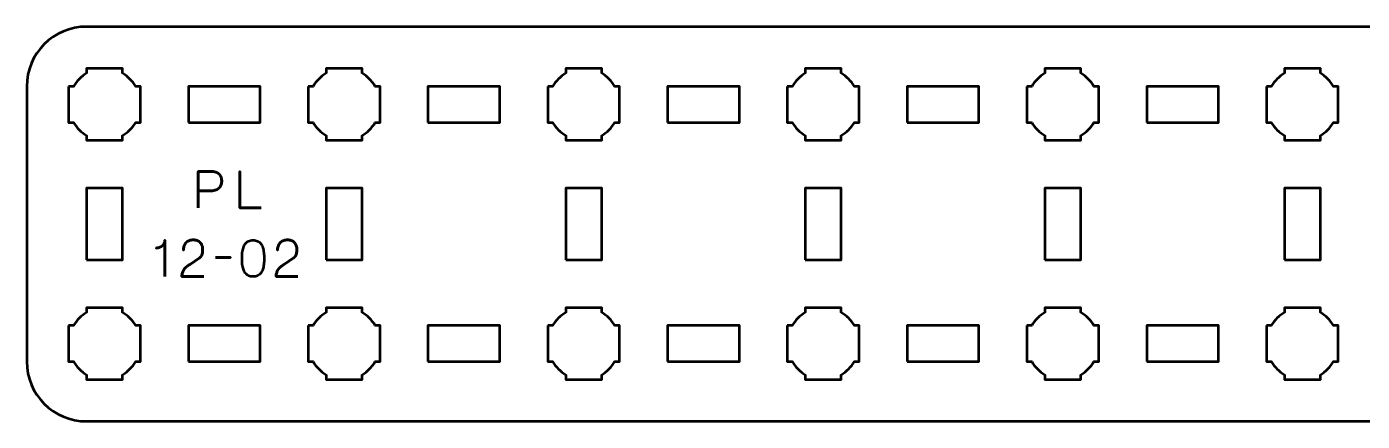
# Model space of a CAD drawing. Header units: centimetres. Extents: x -22.1 to 1.1, y -16.5 to -13.2.
# Drawn here: x -22.15 to -11, y -16.5 to -13.2 of the extents above; entities that cross this region are included whole.
import ezdxf

# ---------------------------------------------------------------- set-up
doc = ezdxf.new("R2010")
doc.units = ezdxf.units.CM
doc.header["$MEASUREMENT"] = 0
doc.layers.add('Layer 1', color=7, linetype='Continuous')

msp = doc.modelspace()

# ---------------------------------------------------------------- linework, layer by layer
at = {"layer": 'Layer 1', "lineweight": 53}
for points in [[(-20.8, -14), (-20.2, -14), (-20.2, -13.7), (-20.8, -13.7), (-20.8, -14)], [(-18.8, -14), (-18.2, -14), (-18.2, -13.7), (-18.8, -13.7), (-18.8, -14)], [(-16.8, -14), (-16.2, -14), (-16.2, -13.7), (-16.8, -13.7), (-16.8, -14)], [(-14.8, -14), (-14.2, -14), (-14.2, -13.7), (-14.8, -13.7), (-14.8, -14)], [(-12.8, -14), (-12.2, -14), (-12.2, -13.7), (-12.8, -13.7), (-12.8, -14)], [(-21.65, -15.15), (-21.35, -15.15), (-21.35, -14.55), (-21.65, -14.55), (-21.65, -15.15)], [(-19.65, -15.15), (-19.35, -15.15), (-19.35, -14.55), (-19.65, -14.55), (-19.65, -15.15)], [(-17.65, -15.15), (-17.35, -15.15), (-17.35, -14.55), (-17.65, -14.55), (-17.65, -15.15)], [(-15.65, -15.15), (-15.35, -15.15), (-15.35, -14.55), (-15.65, -14.55), (-15.65, -15.15)], [(-13.65, -15.15), (-13.35, -15.15), (-13.35, -14.55), (-13.65, -14.55), (-13.65, -15.15)], [(-11.65, -15.15), (-11.35, -15.15), (-11.35, -14.55), (-11.65, -14.55), (-11.65, -15.15)], [(-20.8, -16), (-20.2, -16), (-20.2, -15.7), (-20.8, -15.7), (-20.8, -16)], [(-18.8, -16), (-18.2, -16), (-18.2, -15.7), (-18.8, -15.7), (-18.8, -16)], [(-16.8, -16), (-16.2, -16), (-16.2, -15.7), (-16.8, -15.7), (-16.8, -16)], [(-14.8, -16), (-14.2, -16), (-14.2, -15.7), (-14.8, -15.7), (-14.8, -16)], [(-12.8, -16), (-12.2, -16), (-12.2, -15.7), (-12.8, -15.7), (-12.8, -16)]]:
    msp.add_lwpolyline(points, close=True, dxfattribs=at)
for points, knots in [([(-22.15, -16), (-22.15, -16), (-22.15, -13.7), (-22.15, -13.7), (-22.15, -13.7), (-22.15, -13.42391), (-21.92609, -13.2), (-21.65, -13.2), (-21.65, -13.2), (-21.65, -13.2), (0.65, -13.2), (0.65, -13.2), (0.65, -13.2), (0.92609, -13.2), (1.15, -13.42391), (1.15, -13.7), (1.15, -13.7), (1.15, -13.7), (1.15, -16), (1.15, -16), (1.15, -16), (1.15, -16.27609), (0.92609, -16.5), (0.65, -16.5), (0.65, -16.5), (0.65, -16.5), (-21.65, -16.5), (-21.65, -16.5), (-21.65, -16.5), (-21.92609, -16.5), (-22.15, -16.27609), (-22.15, -16)], [0, 0, 0, 0, 0.125, 0.125, 0.125, 0.125, 0.25, 0.25, 0.25, 0.25, 0.375, 0.375, 0.375, 0.375, 0.5, 0.5, 0.5, 0.5, 0.625, 0.625, 0.625, 0.625, 0.75, 0.75, 0.75, 0.75, 0.875, 0.875, 0.875, 0.875, 1, 1, 1, 1]), ([(-21.8, -13.7), (-21.8, -13.7), (-21.75985, -13.7), (-21.75985, -13.7), (-21.75985, -13.7), (-21.7335, -13.65447), (-21.69553, -13.6165), (-21.65, -13.59015), (-21.65, -13.59015), (-21.65, -13.59015), (-21.65, -13.55), (-21.65, -13.55), (-21.65, -13.55), (-21.65, -13.55), (-21.5, -13.55), (-21.5, -13.55), (-21.5, -13.55), (-21.5, -13.55), (-21.35, -13.55), (-21.35, -13.55), (-21.35, -13.55), (-21.35, -13.55), (-21.35, -13.59015), (-21.35, -13.59015), (-21.35, -13.59015), (-21.30447, -13.6165), (-21.2665, -13.65447), (-21.24015, -13.7), (-21.24015, -13.7), (-21.24015, -13.7), (-21.2, -13.7), (-21.2, -13.7), (-21.2, -13.7), (-21.2, -13.7), (-21.2, -13.85), (-21.2, -13.85), (-21.2, -13.85), (-21.2, -13.85), (-21.2, -14), (-21.2, -14), (-21.2, -14), (-21.2, -14), (-21.24015, -14), (-21.24015, -14), (-21.24015, -14), (-21.2665, -14.04553), (-21.30447, -14.0835), (-21.35, -14.10985), (-21.35, -14.10985), (-21.35, -14.10985), (-21.35, -14.15), (-21.35, -14.15), (-21.35, -14.15), (-21.35, -14.15), (-21.5, -14.15), (-21.5, -14.15), (-21.5, -14.15), (-21.5, -14.15), (-21.65, -14.15), (-21.65, -14.15), (-21.65, -14.15), (-21.65, -14.15), (-21.65, -14.10985), (-21.65, -14.10985), (-21.65, -14.10985), (-21.69553, -14.0835), (-21.7335, -14.04553), (-21.75985, -14), (-21.75985, -14), (-21.75985, -14), (-21.8, -14), (-21.8, -14), (-21.8, -14), (-21.8, -14), (-21.8, -13.85), (-21.8, -13.85), (-21.8, -13.85), (-21.8, -13.85), (-21.8, -13.7), (-21.8, -13.7)], [0, 0, 0, 0, 0.05, 0.05, 0.05, 0.05, 0.1, 0.1, 0.1, 0.1, 0.15, 0.15, 0.15, 0.15, 0.2, 0.2, 0.2, 0.2, 0.25, 0.25, 0.25, 0.25, 0.3, 0.3, 0.3, 0.3, 0.35, 0.35, 0.35, 0.35, 0.4, 0.4, 0.4, 0.4, 0.45, 0.45, 0.45, 0.45, 0.5, 0.5, 0.5, 0.5, 0.55, 0.55, 0.55, 0.55, 0.6, 0.6, 0.6, 0.6, 0.65, 0.65, 0.65, 0.65, 0.7, 0.7, 0.7, 0.7, 0.75, 0.75, 0.75, 0.75, 0.8, 0.8, 0.8, 0.8, 0.85, 0.85, 0.85, 0.85, 0.9, 0.9, 0.9, 0.9, 0.95, 0.95, 0.95, 0.95, 1, 1, 1, 1]), ([(-19.8, -13.7), (-19.8, -13.7), (-19.75985, -13.7), (-19.75985, -13.7), (-19.75985, -13.7), (-19.7335, -13.65447), (-19.69553, -13.6165), (-19.65, -13.59015), (-19.65, -13.59015), (-19.65, -13.59015), (-19.65, -13.55), (-19.65, -13.55), (-19.65, -13.55), (-19.65, -13.55), (-19.5, -13.55), (-19.5, -13.55), (-19.5, -13.55), (-19.5, -13.55), (-19.35, -13.55), (-19.35, -13.55), (-19.35, -13.55), (-19.35, -13.55), (-19.35, -13.59015), (-19.35, -13.59015), (-19.35, -13.59015), (-19.30447, -13.6165), (-19.2665, -13.65447), (-19.24015, -13.7), (-19.24015, -13.7), (-19.24015, -13.7), (-19.2, -13.7), (-19.2, -13.7), (-19.2, -13.7), (-19.2, -13.7), (-19.2, -13.85), (-19.2, -13.85), (-19.2, -13.85), (-19.2, -13.85), (-19.2, -14), (-19.2, -14), (-19.2, -14), (-19.2, -14), (-19.24015, -14), (-19.24015, -14), (-19.24015, -14), (-19.2665, -14.04553), (-19.30447, -14.0835), (-19.35, -14.10985), (-19.35, -14.10985), (-19.35, -14.10985), (-19.35, -14.15), (-19.35, -14.15), (-19.35, -14.15), (-19.35, -14.15), (-19.5, -14.15), (-19.5, -14.15), (-19.5, -14.15), (-19.5, -14.15), (-19.65, -14.15), (-19.65, -14.15), (-19.65, -14.15), (-19.65, -14.15), (-19.65, -14.10985), (-19.65, -14.10985), (-19.65, -14.10985), (-19.69553, -14.0835), (-19.7335, -14.04553), (-19.75985, -14), (-19.75985, -14), (-19.75985, -14), (-19.8, -14), (-19.8, -14), (-19.8, -14), (-19.8, -14), (-19.8, -13.85), (-19.8, -13.85), (-19.8, -13.85), (-19.8, -13.85), (-19.8, -13.7), (-19.8, -13.7)], [0, 0, 0, 0, 0.05, 0.05, 0.05, 0.05, 0.1, 0.1, 0.1, 0.1, 0.15, 0.15, 0.15, 0.15, 0.2, 0.2, 0.2, 0.2, 0.25, 0.25, 0.25, 0.25, 0.3, 0.3, 0.3, 0.3, 0.35, 0.35, 0.35, 0.35, 0.4, 0.4, 0.4, 0.4, 0.45, 0.45, 0.45, 0.45, 0.5, 0.5, 0.5, 0.5, 0.55, 0.55, 0.55, 0.55, 0.6, 0.6, 0.6, 0.6, 0.65, 0.65, 0.65, 0.65, 0.7, 0.7, 0.7, 0.7, 0.75, 0.75, 0.75, 0.75, 0.8, 0.8, 0.8, 0.8, 0.85, 0.85, 0.85, 0.85, 0.9, 0.9, 0.9, 0.9, 0.95, 0.95, 0.95, 0.95, 1, 1, 1, 1]), ([(-17.8, -13.7), (-17.8, -13.7), (-17.75985, -13.7), (-17.75985, -13.7), (-17.75985, -13.7), (-17.7335, -13.65447), (-17.69553, -13.6165), (-17.65, -13.59015), (-17.65, -13.59015), (-17.65, -13.59015), (-17.65, -13.55), (-17.65, -13.55), (-17.65, -13.55), (-17.65, -13.55), (-17.5, -13.55), (-17.5, -13.55), (-17.5, -13.55), (-17.5, -13.55), (-17.35, -13.55), (-17.35, -13.55), (-17.35, -13.55), (-17.35, -13.55), (-17.35, -13.59015), (-17.35, -13.59015), (-17.35, -13.59015), (-17.30447, -13.6165), (-17.2665, -13.65447), (-17.24015, -13.7), (-17.24015, -13.7), (-17.24015, -13.7), (-17.2, -13.7), (-17.2, -13.7), (-17.2, -13.7), (-17.2, -13.7), (-17.2, -13.85), (-17.2, -13.85), (-17.2, -13.85), (-17.2, -13.85), (-17.2, -14), (-17.2, -14), (-17.2, -14), (-17.2, -14), (-17.24015, -14), (-17.24015, -14), (-17.24015, -14), (-17.2665, -14.04553), (-17.30447, -14.0835), (-17.35, -14.10985), (-17.35, -14.10985), (-17.35, -14.10985), (-17.35, -14.15), (-17.35, -14.15), (-17.35, -14.15), (-17.35, -14.15), (-17.5, -14.15), (-17.5, -14.15), (-17.5, -14.15), (-17.5, -14.15), (-17.65, -14.15), (-17.65, -14.15), (-17.65, -14.15), (-17.65, -14.15), (-17.65, -14.10985), (-17.65, -14.10985), (-17.65, -14.10985), (-17.69553, -14.0835), (-17.7335, -14.04553), (-17.75985, -14), (-17.75985, -14), (-17.75985, -14), (-17.8, -14), (-17.8, -14), (-17.8, -14), (-17.8, -14), (-17.8, -13.85), (-17.8, -13.85), (-17.8, -13.85), (-17.8, -13.85), (-17.8, -13.7), (-17.8, -13.7)], [0, 0, 0, 0, 0.05, 0.05, 0.05, 0.05, 0.1, 0.1, 0.1, 0.1, 0.15, 0.15, 0.15, 0.15, 0.2, 0.2, 0.2, 0.2, 0.25, 0.25, 0.25, 0.25, 0.3, 0.3, 0.3, 0.3, 0.35, 0.35, 0.35, 0.35, 0.4, 0.4, 0.4, 0.4, 0.45, 0.45, 0.45, 0.45, 0.5, 0.5, 0.5, 0.5, 0.55, 0.55, 0.55, 0.55, 0.6, 0.6, 0.6, 0.6, 0.65, 0.65, 0.65, 0.65, 0.7, 0.7, 0.7, 0.7, 0.75, 0.75, 0.75, 0.75, 0.8, 0.8, 0.8, 0.8, 0.85, 0.85, 0.85, 0.85, 0.9, 0.9, 0.9, 0.9, 0.95, 0.95, 0.95, 0.95, 1, 1, 1, 1]), ([(-15.8, -13.7), (-15.8, -13.7), (-15.75985, -13.7), (-15.75985, -13.7), (-15.75985, -13.7), (-15.7335, -13.65447), (-15.69553, -13.6165), (-15.65, -13.59015), (-15.65, -13.59015), (-15.65, -13.59015), (-15.65, -13.55), (-15.65, -13.55), (-15.65, -13.55), (-15.65, -13.55), (-15.5, -13.55), (-15.5, -13.55), (-15.5, -13.55), (-15.5, -13.55), (-15.35, -13.55), (-15.35, -13.55), (-15.35, -13.55), (-15.35, -13.55), (-15.35, -13.59015), (-15.35, -13.59015), (-15.35, -13.59015), (-15.30447, -13.6165), (-15.2665, -13.65447), (-15.24015, -13.7), (-15.24015, -13.7), (-15.24015, -13.7), (-15.2, -13.7), (-15.2, -13.7), (-15.2, -13.7), (-15.2, -13.7), (-15.2, -13.85), (-15.2, -13.85), (-15.2, -13.85), (-15.2, -13.85), (-15.2, -14), (-15.2, -14), (-15.2, -14), (-15.2, -14), (-15.24015, -14), (-15.24015, -14), (-15.24015, -14), (-15.2665, -14.04553), (-15.30447, -14.0835), (-15.35, -14.10985), (-15.35, -14.10985), (-15.35, -14.10985), (-15.35, -14.15), (-15.35, -14.15), (-15.35, -14.15), (-15.35, -14.15), (-15.5, -14.15), (-15.5, -14.15), (-15.5, -14.15), (-15.5, -14.15), (-15.65, -14.15), (-15.65, -14.15), (-15.65, -14.15), (-15.65, -14.15), (-15.65, -14.10985), (-15.65, -14.10985), (-15.65, -14.10985), (-15.69553, -14.0835), (-15.7335, -14.04553), (-15.75985, -14), (-15.75985, -14), (-15.75985, -14), (-15.8, -14), (-15.8, -14), (-15.8, -14), (-15.8, -14), (-15.8, -13.85), (-15.8, -13.85), (-15.8, -13.85), (-15.8, -13.85), (-15.8, -13.7), (-15.8, -13.7)], [0, 0, 0, 0, 0.05, 0.05, 0.05, 0.05, 0.1, 0.1, 0.1, 0.1, 0.15, 0.15, 0.15, 0.15, 0.2, 0.2, 0.2, 0.2, 0.25, 0.25, 0.25, 0.25, 0.3, 0.3, 0.3, 0.3, 0.35, 0.35, 0.35, 0.35, 0.4, 0.4, 0.4, 0.4, 0.45, 0.45, 0.45, 0.45, 0.5, 0.5, 0.5, 0.5, 0.55, 0.55, 0.55, 0.55, 0.6, 0.6, 0.6, 0.6, 0.65, 0.65, 0.65, 0.65, 0.7, 0.7, 0.7, 0.7, 0.75, 0.75, 0.75, 0.75, 0.8, 0.8, 0.8, 0.8, 0.85, 0.85, 0.85, 0.85, 0.9, 0.9, 0.9, 0.9, 0.95, 0.95, 0.95, 0.95, 1, 1, 1, 1]), ([(-13.8, -13.7), (-13.8, -13.7), (-13.75985, -13.7), (-13.75985, -13.7), (-13.75985, -13.7), (-13.7335, -13.65447), (-13.69553, -13.6165), (-13.65, -13.59015), (-13.65, -13.59015), (-13.65, -13.59015), (-13.65, -13.55), (-13.65, -13.55), (-13.65, -13.55), (-13.65, -13.55), (-13.5, -13.55), (-13.5, -13.55), (-13.5, -13.55), (-13.5, -13.55), (-13.35, -13.55), (-13.35, -13.55), (-13.35, -13.55), (-13.35, -13.55), (-13.35, -13.59015), (-13.35, -13.59015), (-13.35, -13.59015), (-13.30447, -13.6165), (-13.2665, -13.65447), (-13.24015, -13.7), (-13.24015, -13.7), (-13.24015, -13.7), (-13.2, -13.7), (-13.2, -13.7), (-13.2, -13.7), (-13.2, -13.7), (-13.2, -13.85), (-13.2, -13.85), (-13.2, -13.85), (-13.2, -13.85), (-13.2, -14), (-13.2, -14), (-13.2, -14), (-13.2, -14), (-13.24015, -14), (-13.24015, -14), (-13.24015, -14), (-13.2665, -14.04553), (-13.30447, -14.0835), (-13.35, -14.10985), (-13.35, -14.10985), (-13.35, -14.10985), (-13.35, -14.15), (-13.35, -14.15), (-13.35, -14.15), (-13.35, -14.15), (-13.5, -14.15), (-13.5, -14.15), (-13.5, -14.15), (-13.5, -14.15), (-13.65, -14.15), (-13.65, -14.15), (-13.65, -14.15), (-13.65, -14.15), (-13.65, -14.10985), (-13.65, -14.10985), (-13.65, -14.10985), (-13.69553, -14.0835), (-13.7335, -14.04553), (-13.75985, -14), (-13.75985, -14), (-13.75985, -14), (-13.8, -14), (-13.8, -14), (-13.8, -14), (-13.8, -14), (-13.8, -13.85), (-13.8, -13.85), (-13.8, -13.85), (-13.8, -13.85), (-13.8, -13.7), (-13.8, -13.7)], [0, 0, 0, 0, 0.05, 0.05, 0.05, 0.05, 0.1, 0.1, 0.1, 0.1, 0.15, 0.15, 0.15, 0.15, 0.2, 0.2, 0.2, 0.2, 0.25, 0.25, 0.25, 0.25, 0.3, 0.3, 0.3, 0.3, 0.35, 0.35, 0.35, 0.35, 0.4, 0.4, 0.4, 0.4, 0.45, 0.45, 0.45, 0.45, 0.5, 0.5, 0.5, 0.5, 0.55, 0.55, 0.55, 0.55, 0.6, 0.6, 0.6, 0.6, 0.65, 0.65, 0.65, 0.65, 0.7, 0.7, 0.7, 0.7, 0.75, 0.75, 0.75, 0.75, 0.8, 0.8, 0.8, 0.8, 0.85, 0.85, 0.85, 0.85, 0.9, 0.9, 0.9, 0.9, 0.95, 0.95, 0.95, 0.95, 1, 1, 1, 1]), ([(-11.8, -13.7), (-11.8, -13.7), (-11.75985, -13.7), (-11.75985, -13.7), (-11.75985, -13.7), (-11.7335, -13.65447), (-11.69553, -13.6165), (-11.65, -13.59015), (-11.65, -13.59015), (-11.65, -13.59015), (-11.65, -13.55), (-11.65, -13.55), (-11.65, -13.55), (-11.65, -13.55), (-11.5, -13.55), (-11.5, -13.55), (-11.5, -13.55), (-11.5, -13.55), (-11.35, -13.55), (-11.35, -13.55), (-11.35, -13.55), (-11.35, -13.55), (-11.35, -13.59015), (-11.35, -13.59015), (-11.35, -13.59015), (-11.30447, -13.6165), (-11.2665, -13.65447), (-11.24015, -13.7), (-11.24015, -13.7), (-11.24015, -13.7), (-11.2, -13.7), (-11.2, -13.7), (-11.2, -13.7), (-11.2, -13.7), (-11.2, -13.85), (-11.2, -13.85), (-11.2, -13.85), (-11.2, -13.85), (-11.2, -14), (-11.2, -14), (-11.2, -14), (-11.2, -14), (-11.24015, -14), (-11.24015, -14), (-11.24015, -14), (-11.2665, -14.04553), (-11.30447, -14.0835), (-11.35, -14.10985), (-11.35, -14.10985), (-11.35, -14.10985), (-11.35, -14.15), (-11.35, -14.15), (-11.35, -14.15), (-11.35, -14.15), (-11.5, -14.15), (-11.5, -14.15), (-11.5, -14.15), (-11.5, -14.15), (-11.65, -14.15), (-11.65, -14.15), (-11.65, -14.15), (-11.65, -14.15), (-11.65, -14.10985), (-11.65, -14.10985), (-11.65, -14.10985), (-11.69553, -14.0835), (-11.7335, -14.04553), (-11.75985, -14), (-11.75985, -14), (-11.75985, -14), (-11.8, -14), (-11.8, -14), (-11.8, -14), (-11.8, -14), (-11.8, -13.85), (-11.8, -13.85), (-11.8, -13.85), (-11.8, -13.85), (-11.8, -13.7), (-11.8, -13.7)], [0, 0, 0, 0, 0.05, 0.05, 0.05, 0.05, 0.1, 0.1, 0.1, 0.1, 0.15, 0.15, 0.15, 0.15, 0.2, 0.2, 0.2, 0.2, 0.25, 0.25, 0.25, 0.25, 0.3, 0.3, 0.3, 0.3, 0.35, 0.35, 0.35, 0.35, 0.4, 0.4, 0.4, 0.4, 0.45, 0.45, 0.45, 0.45, 0.5, 0.5, 0.5, 0.5, 0.55, 0.55, 0.55, 0.55, 0.6, 0.6, 0.6, 0.6, 0.65, 0.65, 0.65, 0.65, 0.7, 0.7, 0.7, 0.7, 0.75, 0.75, 0.75, 0.75, 0.8, 0.8, 0.8, 0.8, 0.85, 0.85, 0.85, 0.85, 0.9, 0.9, 0.9, 0.9, 0.95, 0.95, 0.95, 0.95, 1, 1, 1, 1]), ([(-21.8, -15.7), (-21.8, -15.7), (-21.75985, -15.7), (-21.75985, -15.7), (-21.75985, -15.7), (-21.7335, -15.65447), (-21.69553, -15.6165), (-21.65, -15.59015), (-21.65, -15.59015), (-21.65, -15.59015), (-21.65, -15.55), (-21.65, -15.55), (-21.65, -15.55), (-21.65, -15.55), (-21.5, -15.55), (-21.5, -15.55), (-21.5, -15.55), (-21.5, -15.55), (-21.35, -15.55), (-21.35, -15.55), (-21.35, -15.55), (-21.35, -15.55), (-21.35, -15.59015), (-21.35, -15.59015), (-21.35, -15.59015), (-21.30447, -15.6165), (-21.2665, -15.65447), (-21.24015, -15.7), (-21.24015, -15.7), (-21.24015, -15.7), (-21.2, -15.7), (-21.2, -15.7), (-21.2, -15.7), (-21.2, -15.7), (-21.2, -15.85), (-21.2, -15.85), (-21.2, -15.85), (-21.2, -15.85), (-21.2, -16), (-21.2, -16), (-21.2, -16), (-21.2, -16), (-21.24015, -16), (-21.24015, -16), (-21.24015, -16), (-21.2665, -16.04553), (-21.30447, -16.0835), (-21.35, -16.10985), (-21.35, -16.10985), (-21.35, -16.10985), (-21.35, -16.15), (-21.35, -16.15), (-21.35, -16.15), (-21.35, -16.15), (-21.5, -16.15), (-21.5, -16.15), (-21.5, -16.15), (-21.5, -16.15), (-21.65, -16.15), (-21.65, -16.15), (-21.65, -16.15), (-21.65, -16.15), (-21.65, -16.10985), (-21.65, -16.10985), (-21.65, -16.10985), (-21.69553, -16.0835), (-21.7335, -16.04553), (-21.75985, -16), (-21.75985, -16), (-21.75985, -16), (-21.8, -16), (-21.8, -16), (-21.8, -16), (-21.8, -16), (-21.8, -15.85), (-21.8, -15.85), (-21.8, -15.85), (-21.8, -15.85), (-21.8, -15.7), (-21.8, -15.7)], [0, 0, 0, 0, 0.05, 0.05, 0.05, 0.05, 0.1, 0.1, 0.1, 0.1, 0.15, 0.15, 0.15, 0.15, 0.2, 0.2, 0.2, 0.2, 0.25, 0.25, 0.25, 0.25, 0.3, 0.3, 0.3, 0.3, 0.35, 0.35, 0.35, 0.35, 0.4, 0.4, 0.4, 0.4, 0.45, 0.45, 0.45, 0.45, 0.5, 0.5, 0.5, 0.5, 0.55, 0.55, 0.55, 0.55, 0.6, 0.6, 0.6, 0.6, 0.65, 0.65, 0.65, 0.65, 0.7, 0.7, 0.7, 0.7, 0.75, 0.75, 0.75, 0.75, 0.8, 0.8, 0.8, 0.8, 0.85, 0.85, 0.85, 0.85, 0.9, 0.9, 0.9, 0.9, 0.95, 0.95, 0.95, 0.95, 1, 1, 1, 1]), ([(-19.8, -15.7), (-19.8, -15.7), (-19.75985, -15.7), (-19.75985, -15.7), (-19.75985, -15.7), (-19.7335, -15.65447), (-19.69553, -15.6165), (-19.65, -15.59015), (-19.65, -15.59015), (-19.65, -15.59015), (-19.65, -15.55), (-19.65, -15.55), (-19.65, -15.55), (-19.65, -15.55), (-19.5, -15.55), (-19.5, -15.55), (-19.5, -15.55), (-19.5, -15.55), (-19.35, -15.55), (-19.35, -15.55), (-19.35, -15.55), (-19.35, -15.55), (-19.35, -15.59015), (-19.35, -15.59015), (-19.35, -15.59015), (-19.30447, -15.6165), (-19.2665, -15.65447), (-19.24015, -15.7), (-19.24015, -15.7), (-19.24015, -15.7), (-19.2, -15.7), (-19.2, -15.7), (-19.2, -15.7), (-19.2, -15.7), (-19.2, -15.85), (-19.2, -15.85), (-19.2, -15.85), (-19.2, -15.85), (-19.2, -16), (-19.2, -16), (-19.2, -16), (-19.2, -16), (-19.24015, -16), (-19.24015, -16), (-19.24015, -16), (-19.2665, -16.04553), (-19.30447, -16.0835), (-19.35, -16.10985), (-19.35, -16.10985), (-19.35, -16.10985), (-19.35, -16.15), (-19.35, -16.15), (-19.35, -16.15), (-19.35, -16.15), (-19.5, -16.15), (-19.5, -16.15), (-19.5, -16.15), (-19.5, -16.15), (-19.65, -16.15), (-19.65, -16.15), (-19.65, -16.15), (-19.65, -16.15), (-19.65, -16.10985), (-19.65, -16.10985), (-19.65, -16.10985), (-19.69553, -16.0835), (-19.7335, -16.04553), (-19.75985, -16), (-19.75985, -16), (-19.75985, -16), (-19.8, -16), (-19.8, -16), (-19.8, -16), (-19.8, -16), (-19.8, -15.85), (-19.8, -15.85), (-19.8, -15.85), (-19.8, -15.85), (-19.8, -15.7), (-19.8, -15.7)], [0, 0, 0, 0, 0.05, 0.05, 0.05, 0.05, 0.1, 0.1, 0.1, 0.1, 0.15, 0.15, 0.15, 0.15, 0.2, 0.2, 0.2, 0.2, 0.25, 0.25, 0.25, 0.25, 0.3, 0.3, 0.3, 0.3, 0.35, 0.35, 0.35, 0.35, 0.4, 0.4, 0.4, 0.4, 0.45, 0.45, 0.45, 0.45, 0.5, 0.5, 0.5, 0.5, 0.55, 0.55, 0.55, 0.55, 0.6, 0.6, 0.6, 0.6, 0.65, 0.65, 0.65, 0.65, 0.7, 0.7, 0.7, 0.7, 0.75, 0.75, 0.75, 0.75, 0.8, 0.8, 0.8, 0.8, 0.85, 0.85, 0.85, 0.85, 0.9, 0.9, 0.9, 0.9, 0.95, 0.95, 0.95, 0.95, 1, 1, 1, 1]), ([(-17.8, -15.7), (-17.8, -15.7), (-17.75985, -15.7), (-17.75985, -15.7), (-17.75985, -15.7), (-17.7335, -15.65447), (-17.69553, -15.6165), (-17.65, -15.59015), (-17.65, -15.59015), (-17.65, -15.59015), (-17.65, -15.55), (-17.65, -15.55), (-17.65, -15.55), (-17.65, -15.55), (-17.5, -15.55), (-17.5, -15.55), (-17.5, -15.55), (-17.5, -15.55), (-17.35, -15.55), (-17.35, -15.55), (-17.35, -15.55), (-17.35, -15.55), (-17.35, -15.59015), (-17.35, -15.59015), (-17.35, -15.59015), (-17.30447, -15.6165), (-17.2665, -15.65447), (-17.24015, -15.7), (-17.24015, -15.7), (-17.24015, -15.7), (-17.2, -15.7), (-17.2, -15.7), (-17.2, -15.7), (-17.2, -15.7), (-17.2, -15.85), (-17.2, -15.85), (-17.2, -15.85), (-17.2, -15.85), (-17.2, -16), (-17.2, -16), (-17.2, -16), (-17.2, -16), (-17.24015, -16), (-17.24015, -16), (-17.24015, -16), (-17.2665, -16.04553), (-17.30447, -16.0835), (-17.35, -16.10985), (-17.35, -16.10985), (-17.35, -16.10985), (-17.35, -16.15), (-17.35, -16.15), (-17.35, -16.15), (-17.35, -16.15), (-17.5, -16.15), (-17.5, -16.15), (-17.5, -16.15), (-17.5, -16.15), (-17.65, -16.15), (-17.65, -16.15), (-17.65, -16.15), (-17.65, -16.15), (-17.65, -16.10985), (-17.65, -16.10985), (-17.65, -16.10985), (-17.69553, -16.0835), (-17.7335, -16.04553), (-17.75985, -16), (-17.75985, -16), (-17.75985, -16), (-17.8, -16), (-17.8, -16), (-17.8, -16), (-17.8, -16), (-17.8, -15.85), (-17.8, -15.85), (-17.8, -15.85), (-17.8, -15.85), (-17.8, -15.7), (-17.8, -15.7)], [0, 0, 0, 0, 0.05, 0.05, 0.05, 0.05, 0.1, 0.1, 0.1, 0.1, 0.15, 0.15, 0.15, 0.15, 0.2, 0.2, 0.2, 0.2, 0.25, 0.25, 0.25, 0.25, 0.3, 0.3, 0.3, 0.3, 0.35, 0.35, 0.35, 0.35, 0.4, 0.4, 0.4, 0.4, 0.45, 0.45, 0.45, 0.45, 0.5, 0.5, 0.5, 0.5, 0.55, 0.55, 0.55, 0.55, 0.6, 0.6, 0.6, 0.6, 0.65, 0.65, 0.65, 0.65, 0.7, 0.7, 0.7, 0.7, 0.75, 0.75, 0.75, 0.75, 0.8, 0.8, 0.8, 0.8, 0.85, 0.85, 0.85, 0.85, 0.9, 0.9, 0.9, 0.9, 0.95, 0.95, 0.95, 0.95, 1, 1, 1, 1]), ([(-15.8, -15.7), (-15.8, -15.7), (-15.75985, -15.7), (-15.75985, -15.7), (-15.75985, -15.7), (-15.7335, -15.65447), (-15.69553, -15.6165), (-15.65, -15.59015), (-15.65, -15.59015), (-15.65, -15.59015), (-15.65, -15.55), (-15.65, -15.55), (-15.65, -15.55), (-15.65, -15.55), (-15.5, -15.55), (-15.5, -15.55), (-15.5, -15.55), (-15.5, -15.55), (-15.35, -15.55), (-15.35, -15.55), (-15.35, -15.55), (-15.35, -15.55), (-15.35, -15.59015), (-15.35, -15.59015), (-15.35, -15.59015), (-15.30447, -15.6165), (-15.2665, -15.65447), (-15.24015, -15.7), (-15.24015, -15.7), (-15.24015, -15.7), (-15.2, -15.7), (-15.2, -15.7), (-15.2, -15.7), (-15.2, -15.7), (-15.2, -15.85), (-15.2, -15.85), (-15.2, -15.85), (-15.2, -15.85), (-15.2, -16), (-15.2, -16), (-15.2, -16), (-15.2, -16), (-15.24015, -16), (-15.24015, -16), (-15.24015, -16), (-15.2665, -16.04553), (-15.30447, -16.0835), (-15.35, -16.10985), (-15.35, -16.10985), (-15.35, -16.10985), (-15.35, -16.15), (-15.35, -16.15), (-15.35, -16.15), (-15.35, -16.15), (-15.5, -16.15), (-15.5, -16.15), (-15.5, -16.15), (-15.5, -16.15), (-15.65, -16.15), (-15.65, -16.15), (-15.65, -16.15), (-15.65, -16.15), (-15.65, -16.10985), (-15.65, -16.10985), (-15.65, -16.10985), (-15.69553, -16.0835), (-15.7335, -16.04553), (-15.75985, -16), (-15.75985, -16), (-15.75985, -16), (-15.8, -16), (-15.8, -16), (-15.8, -16), (-15.8, -16), (-15.8, -15.85), (-15.8, -15.85), (-15.8, -15.85), (-15.8, -15.85), (-15.8, -15.7), (-15.8, -15.7)], [0, 0, 0, 0, 0.05, 0.05, 0.05, 0.05, 0.1, 0.1, 0.1, 0.1, 0.15, 0.15, 0.15, 0.15, 0.2, 0.2, 0.2, 0.2, 0.25, 0.25, 0.25, 0.25, 0.3, 0.3, 0.3, 0.3, 0.35, 0.35, 0.35, 0.35, 0.4, 0.4, 0.4, 0.4, 0.45, 0.45, 0.45, 0.45, 0.5, 0.5, 0.5, 0.5, 0.55, 0.55, 0.55, 0.55, 0.6, 0.6, 0.6, 0.6, 0.65, 0.65, 0.65, 0.65, 0.7, 0.7, 0.7, 0.7, 0.75, 0.75, 0.75, 0.75, 0.8, 0.8, 0.8, 0.8, 0.85, 0.85, 0.85, 0.85, 0.9, 0.9, 0.9, 0.9, 0.95, 0.95, 0.95, 0.95, 1, 1, 1, 1]), ([(-13.8, -15.7), (-13.8, -15.7), (-13.75985, -15.7), (-13.75985, -15.7), (-13.75985, -15.7), (-13.7335, -15.65447), (-13.69553, -15.6165), (-13.65, -15.59015), (-13.65, -15.59015), (-13.65, -15.59015), (-13.65, -15.55), (-13.65, -15.55), (-13.65, -15.55), (-13.65, -15.55), (-13.5, -15.55), (-13.5, -15.55), (-13.5, -15.55), (-13.5, -15.55), (-13.35, -15.55), (-13.35, -15.55), (-13.35, -15.55), (-13.35, -15.55), (-13.35, -15.59015), (-13.35, -15.59015), (-13.35, -15.59015), (-13.30447, -15.6165), (-13.2665, -15.65447), (-13.24015, -15.7), (-13.24015, -15.7), (-13.24015, -15.7), (-13.2, -15.7), (-13.2, -15.7), (-13.2, -15.7), (-13.2, -15.7), (-13.2, -15.85), (-13.2, -15.85), (-13.2, -15.85), (-13.2, -15.85), (-13.2, -16), (-13.2, -16), (-13.2, -16), (-13.2, -16), (-13.24015, -16), (-13.24015, -16), (-13.24015, -16), (-13.2665, -16.04553), (-13.30447, -16.0835), (-13.35, -16.10985), (-13.35, -16.10985), (-13.35, -16.10985), (-13.35, -16.15), (-13.35, -16.15), (-13.35, -16.15), (-13.35, -16.15), (-13.5, -16.15), (-13.5, -16.15), (-13.5, -16.15), (-13.5, -16.15), (-13.65, -16.15), (-13.65, -16.15), (-13.65, -16.15), (-13.65, -16.15), (-13.65, -16.10985), (-13.65, -16.10985), (-13.65, -16.10985), (-13.69553, -16.0835), (-13.7335, -16.04553), (-13.75985, -16), (-13.75985, -16), (-13.75985, -16), (-13.8, -16), (-13.8, -16), (-13.8, -16), (-13.8, -16), (-13.8, -15.85), (-13.8, -15.85), (-13.8, -15.85), (-13.8, -15.85), (-13.8, -15.7), (-13.8, -15.7)], [0, 0, 0, 0, 0.05, 0.05, 0.05, 0.05, 0.1, 0.1, 0.1, 0.1, 0.15, 0.15, 0.15, 0.15, 0.2, 0.2, 0.2, 0.2, 0.25, 0.25, 0.25, 0.25, 0.3, 0.3, 0.3, 0.3, 0.35, 0.35, 0.35, 0.35, 0.4, 0.4, 0.4, 0.4, 0.45, 0.45, 0.45, 0.45, 0.5, 0.5, 0.5, 0.5, 0.55, 0.55, 0.55, 0.55, 0.6, 0.6, 0.6, 0.6, 0.65, 0.65, 0.65, 0.65, 0.7, 0.7, 0.7, 0.7, 0.75, 0.75, 0.75, 0.75, 0.8, 0.8, 0.8, 0.8, 0.85, 0.85, 0.85, 0.85, 0.9, 0.9, 0.9, 0.9, 0.95, 0.95, 0.95, 0.95, 1, 1, 1, 1]), ([(-11.8, -15.7), (-11.8, -15.7), (-11.75985, -15.7), (-11.75985, -15.7), (-11.75985, -15.7), (-11.7335, -15.65447), (-11.69553, -15.6165), (-11.65, -15.59015), (-11.65, -15.59015), (-11.65, -15.59015), (-11.65, -15.55), (-11.65, -15.55), (-11.65, -15.55), (-11.65, -15.55), (-11.5, -15.55), (-11.5, -15.55), (-11.5, -15.55), (-11.5, -15.55), (-11.35, -15.55), (-11.35, -15.55), (-11.35, -15.55), (-11.35, -15.55), (-11.35, -15.59015), (-11.35, -15.59015), (-11.35, -15.59015), (-11.30447, -15.6165), (-11.2665, -15.65447), (-11.24015, -15.7), (-11.24015, -15.7), (-11.24015, -15.7), (-11.2, -15.7), (-11.2, -15.7), (-11.2, -15.7), (-11.2, -15.7), (-11.2, -15.85), (-11.2, -15.85), (-11.2, -15.85), (-11.2, -15.85), (-11.2, -16), (-11.2, -16), (-11.2, -16), (-11.2, -16), (-11.24015, -16), (-11.24015, -16), (-11.24015, -16), (-11.2665, -16.04553), (-11.30447, -16.0835), (-11.35, -16.10985), (-11.35, -16.10985), (-11.35, -16.10985), (-11.35, -16.15), (-11.35, -16.15), (-11.35, -16.15), (-11.35, -16.15), (-11.5, -16.15), (-11.5, -16.15), (-11.5, -16.15), (-11.5, -16.15), (-11.65, -16.15), (-11.65, -16.15), (-11.65, -16.15), (-11.65, -16.15), (-11.65, -16.10985), (-11.65, -16.10985), (-11.65, -16.10985), (-11.69553, -16.0835), (-11.7335, -16.04553), (-11.75985, -16), (-11.75985, -16), (-11.75985, -16), (-11.8, -16), (-11.8, -16), (-11.8, -16), (-11.8, -16), (-11.8, -15.85), (-11.8, -15.85), (-11.8, -15.85), (-11.8, -15.85), (-11.8, -15.7), (-11.8, -15.7)], [0, 0, 0, 0, 0.05, 0.05, 0.05, 0.05, 0.1, 0.1, 0.1, 0.1, 0.15, 0.15, 0.15, 0.15, 0.2, 0.2, 0.2, 0.2, 0.25, 0.25, 0.25, 0.25, 0.3, 0.3, 0.3, 0.3, 0.35, 0.35, 0.35, 0.35, 0.4, 0.4, 0.4, 0.4, 0.45, 0.45, 0.45, 0.45, 0.5, 0.5, 0.5, 0.5, 0.55, 0.55, 0.55, 0.55, 0.6, 0.6, 0.6, 0.6, 0.65, 0.65, 0.65, 0.65, 0.7, 0.7, 0.7, 0.7, 0.75, 0.75, 0.75, 0.75, 0.8, 0.8, 0.8, 0.8, 0.85, 0.85, 0.85, 0.85, 0.9, 0.9, 0.9, 0.9, 0.95, 0.95, 0.95, 0.95, 1, 1, 1, 1])]:
    msp.add_open_spline(points, degree=3, knots=knots, dxfattribs=at)
at = {"layer": 'Layer 1', "color": 5, "lineweight": 53}
for points, knots in [([(-20.71759, -14.71494), (-20.71759, -14.71494), (-20.71759, -14.40972), (-20.71759, -14.40972), (-20.71759, -14.40972), (-20.71759, -14.40972), (-20.62022, -14.40972), (-20.62022, -14.40972), (-20.62022, -14.40972), (-20.60075, -14.40979), (-20.58474, -14.41198), (-20.57211, -14.41621), (-20.57211, -14.41621), (-20.55955, -14.42037), (-20.54967, -14.42616), (-20.54254, -14.4335), (-20.54254, -14.4335), (-20.53542, -14.44076), (-20.53034, -14.44909), (-20.52723, -14.45847), (-20.52723, -14.45847), (-20.5242, -14.46786), (-20.52244, -14.47766), (-20.52201, -14.48804), (-20.52201, -14.48804), (-20.52152, -14.49841), (-20.52272, -14.50857), (-20.52554, -14.51844), (-20.52554, -14.51844), (-20.52843, -14.52832), (-20.5333, -14.53728), (-20.54029, -14.54533), (-20.54029, -14.54533), (-20.5472, -14.55337), (-20.55658, -14.55979), (-20.56837, -14.56452), (-20.56837, -14.56452), (-20.58015, -14.56931), (-20.59475, -14.57171), (-20.61218, -14.57185), (-20.61218, -14.57185), (-20.61218, -14.57185), (-20.71759, -14.57185), (-20.71759, -14.57185), (-20.71759, -14.57185), (-20.71759, -14.57185), (-20.61218, -14.57185), (-20.61218, -14.57185), (-20.61218, -14.57185), (-20.59511, -14.57171), (-20.58064, -14.56931), (-20.56893, -14.56452), (-20.56893, -14.56452), (-20.55715, -14.55979), (-20.54776, -14.55337), (-20.54071, -14.54533), (-20.54071, -14.54533), (-20.53372, -14.53728), (-20.52871, -14.52832), (-20.52575, -14.51844), (-20.52575, -14.51844), (-20.52279, -14.50857), (-20.52152, -14.49841), (-20.52201, -14.48804), (-20.52201, -14.48804), (-20.52244, -14.47766), (-20.5242, -14.46786), (-20.52737, -14.45847), (-20.52737, -14.45847), (-20.53048, -14.44909), (-20.5357, -14.44076), (-20.54283, -14.4335), (-20.54283, -14.4335), (-20.55002, -14.42616), (-20.5599, -14.42037), (-20.57246, -14.41621), (-20.57246, -14.41621), (-20.58509, -14.41198), (-20.60096, -14.40979), (-20.62022, -14.40972), (-20.62022, -14.40972), (-20.62022, -14.40972), (-20.71759, -14.40972), (-20.71759, -14.40972), (-20.71759, -14.40972), (-20.71759, -14.40972), (-20.71759, -14.71494), (-20.71759, -14.71494)], [0, 0, 0, 0, 0.04545455, 0.04545455, 0.04545455, 0.04545455, 0.09090909, 0.09090909, 0.09090909, 0.09090909, 0.13636364, 0.13636364, 0.13636364, 0.13636364, 0.18181818, 0.18181818, 0.18181818, 0.18181818, 0.22727273, 0.22727273, 0.22727273, 0.22727273, 0.27272727, 0.27272727, 0.27272727, 0.27272727, 0.31818182, 0.31818182, 0.31818182, 0.31818182, 0.36363636, 0.36363636, 0.36363636, 0.36363636, 0.40909091, 0.40909091, 0.40909091, 0.40909091, 0.45454545, 0.45454545, 0.45454545, 0.45454545, 0.5, 0.5, 0.5, 0.5, 0.54545455, 0.54545455, 0.54545455, 0.54545455, 0.59090909, 0.59090909, 0.59090909, 0.59090909, 0.63636364, 0.63636364, 0.63636364, 0.63636364, 0.68181818, 0.68181818, 0.68181818, 0.68181818, 0.72727273, 0.72727273, 0.72727273, 0.72727273, 0.77272727, 0.77272727, 0.77272727, 0.77272727, 0.81818182, 0.81818182, 0.81818182, 0.81818182, 0.86363636, 0.86363636, 0.86363636, 0.86363636, 0.90909091, 0.90909091, 0.90909091, 0.90909091, 0.95454545, 0.95454545, 0.95454545, 0.95454545, 1, 1, 1, 1]), ([(-20.19309, -14.71494), (-20.19309, -14.71494), (-20.37131, -14.71494), (-20.37131, -14.71494), (-20.37131, -14.71494), (-20.37131, -14.71494), (-20.37131, -14.40972), (-20.37131, -14.40972), (-20.37131, -14.40972), (-20.37131, -14.40972), (-20.37131, -14.71494), (-20.37131, -14.71494), (-20.37131, -14.71494), (-20.37131, -14.71494), (-20.19309, -14.71494), (-20.19309, -14.71494)], [0, 0, 0, 0, 0.25, 0.25, 0.25, 0.25, 0.5, 0.5, 0.5, 0.5, 0.75, 0.75, 0.75, 0.75, 1, 1, 1, 1]), ([(-20.99635, -15.29025), (-20.99635, -15.29025), (-20.99635, -14.98503), (-20.99635, -14.98503), (-20.99635, -14.98503), (-20.99642, -14.9954), (-20.99826, -15.00429), (-21.00179, -15.0117), (-21.00179, -15.0117), (-21.00524, -15.01918), (-21.00983, -15.02532), (-21.01547, -15.03025), (-21.01547, -15.03025), (-21.02112, -15.03519), (-21.02719, -15.03914), (-21.03368, -15.04211), (-21.03368, -15.04211), (-21.04017, -15.045), (-21.04645, -15.04719), (-21.05252, -15.04853), (-21.05252, -15.04853), (-21.05865, -15.04994), (-21.06388, -15.05079), (-21.06832, -15.05107), (-21.06832, -15.05107), (-21.06388, -15.05079), (-21.05865, -15.04994), (-21.05252, -15.04853), (-21.05252, -15.04853), (-21.04645, -15.04719), (-21.04017, -15.045), (-21.03368, -15.04211), (-21.03368, -15.04211), (-21.02719, -15.03914), (-21.02112, -15.03519), (-21.01547, -15.03025), (-21.01547, -15.03025), (-21.00983, -15.02532), (-21.00524, -15.01918), (-21.00179, -15.0117), (-21.00179, -15.0117), (-20.99826, -15.00429), (-20.99642, -14.9954), (-20.99635, -14.98503), (-20.99635, -14.98503), (-20.99635, -14.98503), (-20.99635, -15.29025), (-20.99635, -15.29025)], [0, 0, 0, 0, 0.08333333, 0.08333333, 0.08333333, 0.08333333, 0.16666667, 0.16666667, 0.16666667, 0.16666667, 0.25, 0.25, 0.25, 0.25, 0.33333333, 0.33333333, 0.33333333, 0.33333333, 0.41666667, 0.41666667, 0.41666667, 0.41666667, 0.5, 0.5, 0.5, 0.5, 0.58333333, 0.58333333, 0.58333333, 0.58333333, 0.66666667, 0.66666667, 0.66666667, 0.66666667, 0.75, 0.75, 0.75, 0.75, 0.83333333, 0.83333333, 0.83333333, 0.83333333, 0.91666667, 0.91666667, 0.91666667, 0.91666667, 1, 1, 1, 1]), ([(-20.67251, -15.29025), (-20.67251, -15.29025), (-20.85412, -15.29025), (-20.85412, -15.29025), (-20.85412, -15.29025), (-20.85377, -15.27797), (-20.85222, -15.26711), (-20.8496, -15.25779), (-20.8496, -15.25779), (-20.84692, -15.24848), (-20.84333, -15.2403), (-20.83888, -15.23324), (-20.83888, -15.23324), (-20.83436, -15.22619), (-20.82921, -15.21991), (-20.82336, -15.2144), (-20.82336, -15.2144), (-20.8175, -15.20883), (-20.81122, -15.20375), (-20.80445, -15.19895), (-20.80445, -15.19895), (-20.79768, -15.19422), (-20.79069, -15.1895), (-20.78342, -15.18484), (-20.78342, -15.18484), (-20.78342, -15.18484), (-20.71103, -15.13658), (-20.71103, -15.13658), (-20.71103, -15.13658), (-20.70363, -15.13136), (-20.69784, -15.12565), (-20.69375, -15.11951), (-20.69375, -15.11951), (-20.68959, -15.11337), (-20.68669, -15.10688), (-20.68493, -15.10003), (-20.68493, -15.10003), (-20.68324, -15.09326), (-20.68218, -15.08628), (-20.68183, -15.07922), (-20.68183, -15.07922), (-20.68147, -15.07209), (-20.68133, -15.06497), (-20.6814, -15.05784), (-20.6814, -15.05784), (-20.6814, -15.05199), (-20.68218, -15.04571), (-20.68373, -15.03893), (-20.68373, -15.03893), (-20.68535, -15.03223), (-20.68789, -15.02553), (-20.69149, -15.0189), (-20.69149, -15.0189), (-20.69509, -15.01226), (-20.69989, -15.0062), (-20.70588, -15.00069), (-20.70588, -15.00069), (-20.71188, -14.99526), (-20.71929, -14.99089), (-20.72811, -14.98757), (-20.72811, -14.98757), (-20.73693, -14.98425), (-20.7473, -14.98256), (-20.75929, -14.98249), (-20.75929, -14.98249), (-20.77136, -14.98256), (-20.78201, -14.98425), (-20.79119, -14.9875), (-20.79119, -14.9875), (-20.80036, -14.99074), (-20.80819, -14.99526), (-20.81468, -15.00097), (-20.81468, -15.00097), (-20.82117, -15.00669), (-20.82639, -15.01332), (-20.83048, -15.02073), (-20.83048, -15.02073), (-20.83458, -15.02814), (-20.83754, -15.03604), (-20.83944, -15.04437), (-20.83944, -15.04437), (-20.84135, -15.05269), (-20.84227, -15.06116), (-20.84227, -15.0697), (-20.84227, -15.0697), (-20.84227, -15.06116), (-20.84135, -15.05269), (-20.83944, -15.04437), (-20.83944, -15.04437), (-20.83754, -15.03604), (-20.83458, -15.02814), (-20.83048, -15.02073), (-20.83048, -15.02073), (-20.82639, -15.01332), (-20.82117, -15.00669), (-20.81468, -15.00097), (-20.81468, -15.00097), (-20.80819, -14.99526), (-20.80036, -14.99074), (-20.79119, -14.9875), (-20.79119, -14.9875), (-20.78201, -14.98425), (-20.77136, -14.98256), (-20.75929, -14.98249), (-20.75929, -14.98249), (-20.7473, -14.98256), (-20.73693, -14.98425), (-20.72811, -14.98757), (-20.72811, -14.98757), (-20.71929, -14.99089), (-20.71188, -14.99526), (-20.70588, -15.00069), (-20.70588, -15.00069), (-20.69989, -15.0062), (-20.69509, -15.01226), (-20.69149, -15.0189), (-20.69149, -15.0189), (-20.68789, -15.02553), (-20.68535, -15.03223), (-20.68373, -15.03893), (-20.68373, -15.03893), (-20.68218, -15.04571), (-20.6814, -15.05199), (-20.6814, -15.05784), (-20.6814, -15.05784), (-20.68133, -15.06497), (-20.68147, -15.07209), (-20.68183, -15.07922), (-20.68183, -15.07922), (-20.68218, -15.08628), (-20.68324, -15.09326), (-20.68493, -15.10003), (-20.68493, -15.10003), (-20.68669, -15.10688), (-20.68959, -15.11337), (-20.69375, -15.11951), (-20.69375, -15.11951), (-20.69784, -15.12565), (-20.70363, -15.13136), (-20.71103, -15.13658), (-20.71103, -15.13658), (-20.71103, -15.13658), (-20.78342, -15.18484), (-20.78342, -15.18484), (-20.78342, -15.18484), (-20.79069, -15.1895), (-20.79768, -15.19422), (-20.80445, -15.19895), (-20.80445, -15.19895), (-20.81122, -15.20375), (-20.8175, -15.20883), (-20.82336, -15.2144), (-20.82336, -15.2144), (-20.82921, -15.21991), (-20.83436, -15.22619), (-20.83888, -15.23324), (-20.83888, -15.23324), (-20.84333, -15.2403), (-20.84692, -15.24848), (-20.8496, -15.25779), (-20.8496, -15.25779), (-20.85222, -15.26711), (-20.85377, -15.27797), (-20.85412, -15.29025), (-20.85412, -15.29025), (-20.85412, -15.29025), (-20.67251, -15.29025), (-20.67251, -15.29025)], [0, 0, 0, 0, 0.02380952, 0.02380952, 0.02380952, 0.02380952, 0.04761905, 0.04761905, 0.04761905, 0.04761905, 0.07142857, 0.07142857, 0.07142857, 0.07142857, 0.0952381, 0.0952381, 0.0952381, 0.0952381, 0.11904762, 0.11904762, 0.11904762, 0.11904762, 0.14285714, 0.14285714, 0.14285714, 0.14285714, 0.16666667, 0.16666667, 0.16666667, 0.16666667, 0.19047619, 0.19047619, 0.19047619, 0.19047619, 0.21428571, 0.21428571, 0.21428571, 0.21428571, 0.23809524, 0.23809524, 0.23809524, 0.23809524, 0.26190476, 0.26190476, 0.26190476, 0.26190476, 0.28571429, 0.28571429, 0.28571429, 0.28571429, 0.30952381, 0.30952381, 0.30952381, 0.30952381, 0.33333333, 0.33333333, 0.33333333, 0.33333333, 0.35714286, 0.35714286, 0.35714286, 0.35714286, 0.38095238, 0.38095238, 0.38095238, 0.38095238, 0.4047619, 0.4047619, 0.4047619, 0.4047619, 0.42857143, 0.42857143, 0.42857143, 0.42857143, 0.45238095, 0.45238095, 0.45238095, 0.45238095, 0.47619048, 0.47619048, 0.47619048, 0.47619048, 0.5, 0.5, 0.5, 0.5, 0.52380952, 0.52380952, 0.52380952, 0.52380952, 0.54761905, 0.54761905, 0.54761905, 0.54761905, 0.57142857, 0.57142857, 0.57142857, 0.57142857, 0.5952381, 0.5952381, 0.5952381, 0.5952381, 0.61904762, 0.61904762, 0.61904762, 0.61904762, 0.64285714, 0.64285714, 0.64285714, 0.64285714, 0.66666667, 0.66666667, 0.66666667, 0.66666667, 0.69047619, 0.69047619, 0.69047619, 0.69047619, 0.71428571, 0.71428571, 0.71428571, 0.71428571, 0.73809524, 0.73809524, 0.73809524, 0.73809524, 0.76190476, 0.76190476, 0.76190476, 0.76190476, 0.78571429, 0.78571429, 0.78571429, 0.78571429, 0.80952381, 0.80952381, 0.80952381, 0.80952381, 0.83333333, 0.83333333, 0.83333333, 0.83333333, 0.85714286, 0.85714286, 0.85714286, 0.85714286, 0.88095238, 0.88095238, 0.88095238, 0.88095238, 0.9047619, 0.9047619, 0.9047619, 0.9047619, 0.92857143, 0.92857143, 0.92857143, 0.92857143, 0.95238095, 0.95238095, 0.95238095, 0.95238095, 0.97619048, 0.97619048, 0.97619048, 0.97619048, 1, 1, 1, 1]), ([(-20.26019, -15.29025), (-20.24538, -15.29018), (-20.23261, -15.28757), (-20.22195, -15.28249), (-20.22195, -15.28249), (-20.21137, -15.27741), (-20.20255, -15.27014), (-20.1955, -15.2609), (-20.1955, -15.2609), (-20.18851, -15.25159), (-20.18301, -15.24058), (-20.17892, -15.22788), (-20.17892, -15.22788), (-20.17489, -15.21518), (-20.172, -15.20128), (-20.17038, -15.18604), (-20.17038, -15.18604), (-20.16868, -15.1708), (-20.16784, -15.15478), (-20.16791, -15.13785), (-20.16791, -15.13785), (-20.16784, -15.12099), (-20.16868, -15.10497), (-20.17038, -15.0898), (-20.17038, -15.0898), (-20.172, -15.07463), (-20.17489, -15.06066), (-20.17892, -15.04796), (-20.17892, -15.04796), (-20.18301, -15.03533), (-20.18851, -15.02433), (-20.1955, -15.01494), (-20.1955, -15.01494), (-20.20255, -15.00563), (-20.21137, -14.99836), (-20.22195, -14.99328), (-20.22195, -14.99328), (-20.23261, -14.98813), (-20.24538, -14.98552), (-20.26019, -14.98545), (-20.26019, -14.98545), (-20.27501, -14.98552), (-20.28778, -14.98813), (-20.29844, -14.99328), (-20.29844, -14.99328), (-20.30902, -14.99836), (-20.31784, -15.00563), (-20.32489, -15.01494), (-20.32489, -15.01494), (-20.33188, -15.02433), (-20.33738, -15.03533), (-20.34147, -15.04796), (-20.34147, -15.04796), (-20.3455, -15.06066), (-20.34839, -15.07463), (-20.35001, -15.0898), (-20.35001, -15.0898), (-20.3517, -15.10497), (-20.35255, -15.12099), (-20.35248, -15.13785), (-20.35248, -15.13785), (-20.35255, -15.15478), (-20.3517, -15.1708), (-20.35001, -15.18604), (-20.35001, -15.18604), (-20.34839, -15.20128), (-20.3455, -15.21518), (-20.34147, -15.22788), (-20.34147, -15.22788), (-20.33738, -15.24058), (-20.33188, -15.25159), (-20.32489, -15.2609), (-20.32489, -15.2609), (-20.31784, -15.27014), (-20.30902, -15.27741), (-20.29844, -15.28249), (-20.29844, -15.28249), (-20.28778, -15.28757), (-20.27501, -15.29018), (-20.26019, -15.29025)], [0, 0, 0, 0, 0.05, 0.05, 0.05, 0.05, 0.1, 0.1, 0.1, 0.1, 0.15, 0.15, 0.15, 0.15, 0.2, 0.2, 0.2, 0.2, 0.25, 0.25, 0.25, 0.25, 0.3, 0.3, 0.3, 0.3, 0.35, 0.35, 0.35, 0.35, 0.4, 0.4, 0.4, 0.4, 0.45, 0.45, 0.45, 0.45, 0.5, 0.5, 0.5, 0.5, 0.55, 0.55, 0.55, 0.55, 0.6, 0.6, 0.6, 0.6, 0.65, 0.65, 0.65, 0.65, 0.7, 0.7, 0.7, 0.7, 0.75, 0.75, 0.75, 0.75, 0.8, 0.8, 0.8, 0.8, 0.85, 0.85, 0.85, 0.85, 0.9, 0.9, 0.9, 0.9, 0.95, 0.95, 0.95, 0.95, 1, 1, 1, 1]), ([(-20.26019, -15.29025), (-20.24538, -15.29018), (-20.23261, -15.28757), (-20.22195, -15.28249), (-20.22195, -15.28249), (-20.21137, -15.27741), (-20.20255, -15.27014), (-20.1955, -15.2609), (-20.1955, -15.2609), (-20.18851, -15.25159), (-20.18301, -15.24058), (-20.17892, -15.22788), (-20.17892, -15.22788), (-20.17489, -15.21518), (-20.172, -15.20128), (-20.17038, -15.18604), (-20.17038, -15.18604), (-20.16868, -15.1708), (-20.16784, -15.15478), (-20.16791, -15.13785), (-20.16791, -15.13785), (-20.16784, -15.12099), (-20.16868, -15.10497), (-20.17038, -15.0898), (-20.17038, -15.0898), (-20.172, -15.07463), (-20.17489, -15.06066), (-20.17892, -15.04796), (-20.17892, -15.04796), (-20.18301, -15.03533), (-20.18851, -15.02433), (-20.1955, -15.01494), (-20.1955, -15.01494), (-20.20255, -15.00563), (-20.21137, -14.99836), (-20.22195, -14.99328), (-20.22195, -14.99328), (-20.23261, -14.98813), (-20.24538, -14.98552), (-20.26019, -14.98545), (-20.26019, -14.98545), (-20.27501, -14.98552), (-20.28778, -14.98813), (-20.29844, -14.99328), (-20.29844, -14.99328), (-20.30902, -14.99836), (-20.31784, -15.00563), (-20.32489, -15.01494), (-20.32489, -15.01494), (-20.33188, -15.02433), (-20.33738, -15.03533), (-20.34147, -15.04796), (-20.34147, -15.04796), (-20.3455, -15.06066), (-20.34839, -15.07463), (-20.35001, -15.0898), (-20.35001, -15.0898), (-20.3517, -15.10497), (-20.35255, -15.12099), (-20.35248, -15.13785), (-20.35248, -15.13785), (-20.35255, -15.15478), (-20.3517, -15.1708), (-20.35001, -15.18604), (-20.35001, -15.18604), (-20.34839, -15.20128), (-20.3455, -15.21518), (-20.34147, -15.22788), (-20.34147, -15.22788), (-20.33738, -15.24058), (-20.33188, -15.25159), (-20.32489, -15.2609), (-20.32489, -15.2609), (-20.31784, -15.27014), (-20.30902, -15.27741), (-20.29844, -15.28249), (-20.29844, -15.28249), (-20.28778, -15.28757), (-20.27501, -15.29018), (-20.26019, -15.29025)], [0, 0, 0, 0, 0.05, 0.05, 0.05, 0.05, 0.1, 0.1, 0.1, 0.1, 0.15, 0.15, 0.15, 0.15, 0.2, 0.2, 0.2, 0.2, 0.25, 0.25, 0.25, 0.25, 0.3, 0.3, 0.3, 0.3, 0.35, 0.35, 0.35, 0.35, 0.4, 0.4, 0.4, 0.4, 0.45, 0.45, 0.45, 0.45, 0.5, 0.5, 0.5, 0.5, 0.55, 0.55, 0.55, 0.55, 0.6, 0.6, 0.6, 0.6, 0.65, 0.65, 0.65, 0.65, 0.7, 0.7, 0.7, 0.7, 0.75, 0.75, 0.75, 0.75, 0.8, 0.8, 0.8, 0.8, 0.85, 0.85, 0.85, 0.85, 0.9, 0.9, 0.9, 0.9, 0.95, 0.95, 0.95, 0.95, 1, 1, 1, 1]), ([(-19.88597, -15.29025), (-19.88597, -15.29025), (-20.06758, -15.29025), (-20.06758, -15.29025), (-20.06758, -15.29025), (-20.06723, -15.27797), (-20.06568, -15.26711), (-20.06306, -15.25779), (-20.06306, -15.25779), (-20.06038, -15.24848), (-20.05679, -15.2403), (-20.05234, -15.23324), (-20.05234, -15.23324), (-20.04782, -15.22619), (-20.04267, -15.21991), (-20.03682, -15.2144), (-20.03682, -15.2144), (-20.03096, -15.20883), (-20.02468, -15.20375), (-20.01791, -15.19895), (-20.01791, -15.19895), (-20.01114, -15.19422), (-20.00415, -15.1895), (-19.99688, -15.18484), (-19.99688, -15.18484), (-19.99688, -15.18484), (-19.92449, -15.13658), (-19.92449, -15.13658), (-19.92449, -15.13658), (-19.91709, -15.13136), (-19.9113, -15.12565), (-19.90721, -15.11951), (-19.90721, -15.11951), (-19.90305, -15.11337), (-19.90015, -15.10688), (-19.89839, -15.10003), (-19.89839, -15.10003), (-19.8967, -15.09326), (-19.89564, -15.08628), (-19.89529, -15.07922), (-19.89529, -15.07922), (-19.89493, -15.07209), (-19.89479, -15.06497), (-19.89486, -15.05784), (-19.89486, -15.05784), (-19.89486, -15.05199), (-19.89564, -15.04571), (-19.89719, -15.03893), (-19.89719, -15.03893), (-19.89881, -15.03223), (-19.90135, -15.02553), (-19.90495, -15.0189), (-19.90495, -15.0189), (-19.90855, -15.01226), (-19.91335, -15.0062), (-19.91934, -15.00069), (-19.91934, -15.00069), (-19.92534, -14.99526), (-19.93275, -14.99089), (-19.94157, -14.98757), (-19.94157, -14.98757), (-19.95039, -14.98425), (-19.96076, -14.98256), (-19.97275, -14.98249), (-19.97275, -14.98249), (-19.98482, -14.98256), (-19.99547, -14.98425), (-20.00465, -14.9875), (-20.00465, -14.9875), (-20.01382, -14.99074), (-20.02165, -14.99526), (-20.02814, -15.00097), (-20.02814, -15.00097), (-20.03463, -15.00669), (-20.03985, -15.01332), (-20.04394, -15.02073), (-20.04394, -15.02073), (-20.04804, -15.02814), (-20.051, -15.03604), (-20.0529, -15.04437), (-20.0529, -15.04437), (-20.05481, -15.05269), (-20.05573, -15.06116), (-20.05573, -15.0697), (-20.05573, -15.0697), (-20.05573, -15.06116), (-20.05481, -15.05269), (-20.0529, -15.04437), (-20.0529, -15.04437), (-20.051, -15.03604), (-20.04804, -15.02814), (-20.04394, -15.02073), (-20.04394, -15.02073), (-20.03985, -15.01332), (-20.03463, -15.00669), (-20.02814, -15.00097), (-20.02814, -15.00097), (-20.02165, -14.99526), (-20.01382, -14.99074), (-20.00465, -14.9875), (-20.00465, -14.9875), (-19.99547, -14.98425), (-19.98482, -14.98256), (-19.97275, -14.98249), (-19.97275, -14.98249), (-19.96076, -14.98256), (-19.95039, -14.98425), (-19.94157, -14.98757), (-19.94157, -14.98757), (-19.93275, -14.99089), (-19.92534, -14.99526), (-19.91934, -15.00069), (-19.91934, -15.00069), (-19.91335, -15.0062), (-19.90855, -15.01226), (-19.90495, -15.0189), (-19.90495, -15.0189), (-19.90135, -15.02553), (-19.89881, -15.03223), (-19.89719, -15.03893), (-19.89719, -15.03893), (-19.89564, -15.04571), (-19.89486, -15.05199), (-19.89486, -15.05784), (-19.89486, -15.05784), (-19.89479, -15.06497), (-19.89493, -15.07209), (-19.89529, -15.07922), (-19.89529, -15.07922), (-19.89564, -15.08628), (-19.8967, -15.09326), (-19.89839, -15.10003), (-19.89839, -15.10003), (-19.90015, -15.10688), (-19.90305, -15.11337), (-19.90721, -15.11951), (-19.90721, -15.11951), (-19.9113, -15.12565), (-19.91709, -15.13136), (-19.92449, -15.13658), (-19.92449, -15.13658), (-19.92449, -15.13658), (-19.99688, -15.18484), (-19.99688, -15.18484), (-19.99688, -15.18484), (-20.00415, -15.1895), (-20.01114, -15.19422), (-20.01791, -15.19895), (-20.01791, -15.19895), (-20.02468, -15.20375), (-20.03096, -15.20883), (-20.03682, -15.2144), (-20.03682, -15.2144), (-20.04267, -15.21991), (-20.04782, -15.22619), (-20.05234, -15.23324), (-20.05234, -15.23324), (-20.05679, -15.2403), (-20.06038, -15.24848), (-20.06306, -15.25779), (-20.06306, -15.25779), (-20.06568, -15.26711), (-20.06723, -15.27797), (-20.06758, -15.29025), (-20.06758, -15.29025), (-20.06758, -15.29025), (-19.88597, -15.29025), (-19.88597, -15.29025)], [0, 0, 0, 0, 0.02380952, 0.02380952, 0.02380952, 0.02380952, 0.04761905, 0.04761905, 0.04761905, 0.04761905, 0.07142857, 0.07142857, 0.07142857, 0.07142857, 0.0952381, 0.0952381, 0.0952381, 0.0952381, 0.11904762, 0.11904762, 0.11904762, 0.11904762, 0.14285714, 0.14285714, 0.14285714, 0.14285714, 0.16666667, 0.16666667, 0.16666667, 0.16666667, 0.19047619, 0.19047619, 0.19047619, 0.19047619, 0.21428571, 0.21428571, 0.21428571, 0.21428571, 0.23809524, 0.23809524, 0.23809524, 0.23809524, 0.26190476, 0.26190476, 0.26190476, 0.26190476, 0.28571429, 0.28571429, 0.28571429, 0.28571429, 0.30952381, 0.30952381, 0.30952381, 0.30952381, 0.33333333, 0.33333333, 0.33333333, 0.33333333, 0.35714286, 0.35714286, 0.35714286, 0.35714286, 0.38095238, 0.38095238, 0.38095238, 0.38095238, 0.4047619, 0.4047619, 0.4047619, 0.4047619, 0.42857143, 0.42857143, 0.42857143, 0.42857143, 0.45238095, 0.45238095, 0.45238095, 0.45238095, 0.47619048, 0.47619048, 0.47619048, 0.47619048, 0.5, 0.5, 0.5, 0.5, 0.52380952, 0.52380952, 0.52380952, 0.52380952, 0.54761905, 0.54761905, 0.54761905, 0.54761905, 0.57142857, 0.57142857, 0.57142857, 0.57142857, 0.5952381, 0.5952381, 0.5952381, 0.5952381, 0.61904762, 0.61904762, 0.61904762, 0.61904762, 0.64285714, 0.64285714, 0.64285714, 0.64285714, 0.66666667, 0.66666667, 0.66666667, 0.66666667, 0.69047619, 0.69047619, 0.69047619, 0.69047619, 0.71428571, 0.71428571, 0.71428571, 0.71428571, 0.73809524, 0.73809524, 0.73809524, 0.73809524, 0.76190476, 0.76190476, 0.76190476, 0.76190476, 0.78571429, 0.78571429, 0.78571429, 0.78571429, 0.80952381, 0.80952381, 0.80952381, 0.80952381, 0.83333333, 0.83333333, 0.83333333, 0.83333333, 0.85714286, 0.85714286, 0.85714286, 0.85714286, 0.88095238, 0.88095238, 0.88095238, 0.88095238, 0.9047619, 0.9047619, 0.9047619, 0.9047619, 0.92857143, 0.92857143, 0.92857143, 0.92857143, 0.95238095, 0.95238095, 0.95238095, 0.95238095, 0.97619048, 0.97619048, 0.97619048, 0.97619048, 1, 1, 1, 1]), ([(-20.57261, -15.13065), (-20.57261, -15.13065), (-20.44942, -15.13065), (-20.44942, -15.13065), (-20.44942, -15.13065), (-20.44942, -15.13065), (-20.57261, -15.13065), (-20.57261, -15.13065)], [0, 0, 0, 0, 0.5, 0.5, 0.5, 0.5, 1, 1, 1, 1])]:
    msp.add_open_spline(points, degree=3, knots=knots, dxfattribs=at)

doc.saveas('drawing.dxf')
